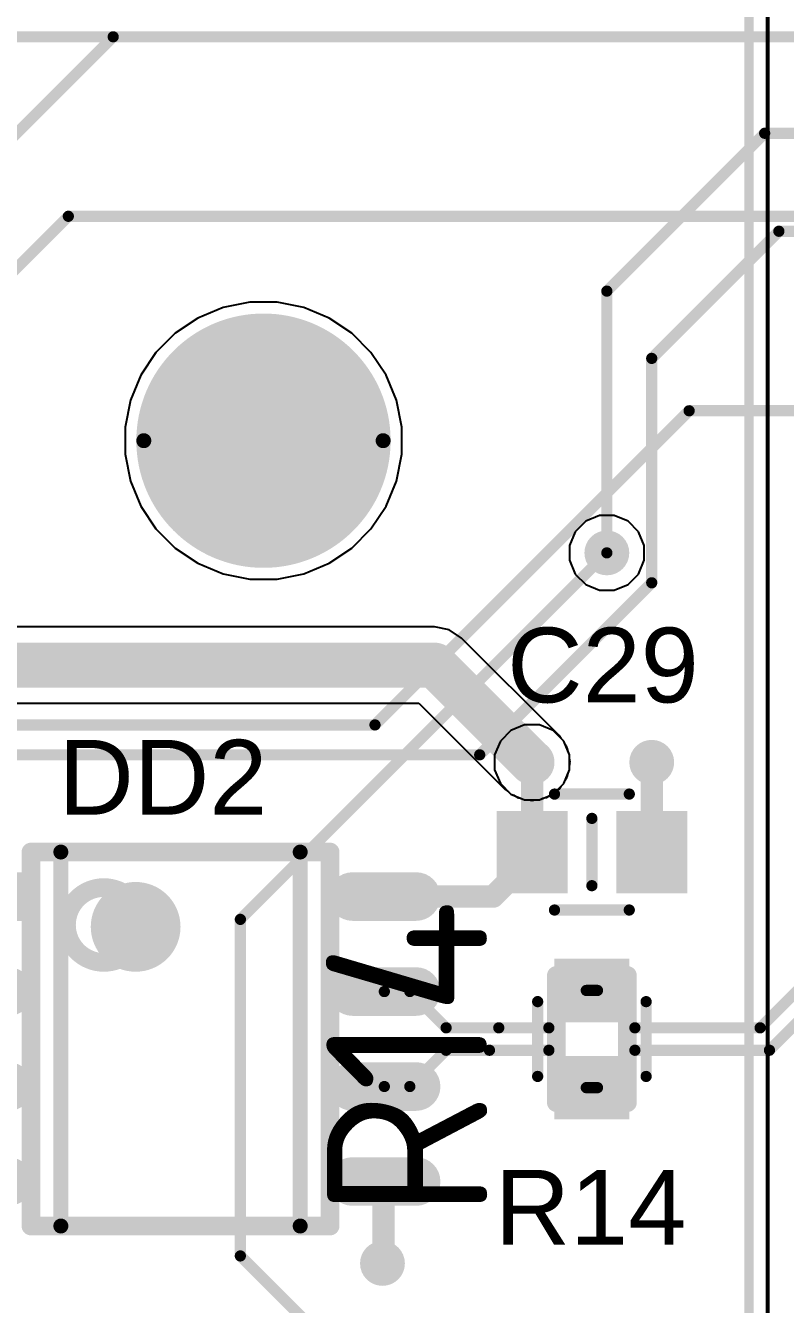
# Model space of a CAD drawing. Header units: inches. Extents: x 0 to 110, y 0 to 95.
# Drawn here: x 77.73 to 87.89, y 22.95 to 40.05 of the extents above; entities that cross this region are included whole.
import ezdxf

# ---------------------------------------------------------------- set-up
doc = ezdxf.new("R2010")
doc.units = ezdxf.units.IN
for name, color, linetype in [('Bottom Layer', 5, 'Continuous'), ('Bottom Solder', 6, 'Continuous'), ('Int1', 16, 'Continuous'), ('Int2', 76, 'Continuous'), ('Mechanical 13', 56, 'Continuous'), ('Mechanical1', 6, 'Continuous'), ('Pad Holes', 156, 'Continuous'), ('Panelize Outline', 56, 'Continuous'), ('Top Courtyard', 56, 'Continuous'), ('Top Layer', 1, 'Continuous'), ('Top Overlay', 2, 'Continuous'), ('Top Paste', 8, 'Continuous'), ('Top Solder', 216, 'Continuous'), ('Via Holes', 16, 'Continuous')]:
    doc.layers.add(name, color=color, linetype=linetype)
doc.styles.add('Arial', font='', dxfattribs={"height": 0.2})
doc.styles.add('GOST type B', font='', dxfattribs={"height": 0.2})
doc.styles.get('Arial').set_extended_font_data('Arial')
doc.styles.get('GOST type B').set_extended_font_data('GOST type B')

# ---------------------------------------------------------------- blocks, each defined once
blk = doc.blocks.new('0603C_1030')
at = {"layer": 'Top Layer'}
for points in [[(-1.25000131, -0.52500022), (-1.25000131, 0.52500022), (-0.35000057, 0.52500022), (-0.35000057, -0.52500022)], [(0.34999803, -0.52500022), (0.34999803, 0.52500022), (1.24999877, 0.52500022), (1.24999877, -0.52500022)]]:
    blk.add_hatch(color=1, dxfattribs=at).paths.add_polyline_path(points)
at = {"layer": 'Top Paste'}
for points in [[(-1.25000131, -0.52500022), (-1.25000131, 0.52500022), (-0.35000057, 0.52500022), (-0.35000057, -0.52500022)], [(0.34999803, -0.52500022), (0.34999803, 0.52500022), (1.24999877, 0.52500022), (1.24999877, -0.52500022)]]:
    blk.add_hatch(color=8, dxfattribs=at).paths.add_polyline_path(points)
at = {"layer": 'Top Solder'}
for points in [[(-1.27500253, -0.55000144), (-1.27500253, 0.55000144), (-0.32499935, 0.55000144), (-0.32499935, -0.55000144)], [(0.32499681, -0.55000144), (0.32499681, 0.55000144), (1.27499999, 0.55000144), (1.27499999, -0.55000144)]]:
    blk.add_hatch(color=216, dxfattribs=at).paths.add_polyline_path(points)
at = {"layer": 'Top Overlay'}
for points in [[(-0.499999, 0.77499972, 0.1499997, 0.1499997, 0), (0.499999, 0.77499972, 0.1499997, 0.1499997, 0)], [(0, -0.4499991, 0.1499997, 0.1499997, 0), (0, 0.4499991, 0.1499997, 0.1499997, 0)], [(-0.499999, -0.77499972, 0.1499997, 0.1499997, 0), (0.499999, -0.77499972, 0.1499997, 0.1499997, 0)]]:
    blk.add_lwpolyline(points, format="xyseb", dxfattribs=at)
for points in [[(-0.53749956, 0.77499972, 0.07499858, 0.07499858, 1), (-0.46249844, 0.77499972, 0.07499858, 0.07499858, 1)], [(0.46249844, 0.77499972, 0.07499858, 0.07499858, 1), (0.53749956, 0.77499972, 0.07499858, 0.07499858, 1)], [(-0.03750056, 0.4499991, 0.07499858, 0.07499858, 1), (0.03750056, 0.4499991, 0.07499858, 0.07499858, 1)], [(-0.03750056, -0.4499991, 0.07499858, 0.07499858, 1), (0.03750056, -0.4499991, 0.07499858, 0.07499858, 1)], [(-0.53749956, -0.77499972, 0.07499858, 0.07499858, 1), (-0.46249844, -0.77499972, 0.07499858, 0.07499858, 1)], [(0.46249844, -0.77499972, 0.07499858, 0.07499858, 1), (0.53749956, -0.77499972, 0.07499858, 0.07499858, 1)]]:
    blk.add_lwpolyline(points, format="xyseb", close=True, dxfattribs=at)
blk = doc.blocks.new('RPI_1037')
at = {"layer": 'Mechanical 13'}
blk.add_lwpolyline([(-42.49999881999999, 25.0000008, 0.127, 0.127, 0), (-42.49999881999999, -25.0000008, 0.127, 0.127, 0)], format="xyseb", dxfattribs=at)
at = {"layer": 'Top Courtyard'}
blk.add_lwpolyline([(-42.75000085999999, 28.24999938, 0.0499999, 0.0499999, 0), (-42.75000085999999, -30.25499918, 0.0499999, 0.0499999, 0)], format="xyseb", dxfattribs=at)
at = {"layer": 'Top Overlay'}
blk.add_lwpolyline([(-42.49999881999999, 25.0000008, 0.127, 0.127, 0), (-42.49999881999999, -25.0000008, 0.127, 0.127, 0)], format="xyseb", dxfattribs=at)
blk = doc.blocks.new('0603R_1129')
at = {"layer": 'Top Layer'}
for points in [[(-1.05000171, -0.47500032), (-1.05000171, 0.47500032), (-0.25000077, 0.47500032), (-0.25000077, -0.47500032)], [(0.24999823, -0.47500032), (0.24999823, 0.47500032), (1.04999917, 0.47500032), (1.04999917, -0.47500032)]]:
    blk.add_hatch(color=1, dxfattribs=at).paths.add_polyline_path(points)
at = {"layer": 'Top Paste'}
for points in [[(-1.05000171, -0.47500032), (-1.05000171, 0.47500032), (-0.25000077, 0.47500032), (-0.25000077, -0.47500032)], [(0.24999823, -0.47500032), (0.24999823, 0.47500032), (1.04999917, 0.47500032), (1.04999917, -0.47500032)]]:
    blk.add_hatch(color=8, dxfattribs=at).paths.add_polyline_path(points)
at = {"layer": 'Top Solder'}
for points in [[(-1.07500293, -0.50000154), (-1.07500293, 0.50000154), (-0.22499955, 0.50000154), (-0.22499955, -0.50000154)], [(0.22499701, -0.50000154), (0.22499701, 0.50000154), (1.07500039, 0.50000154), (1.07500039, -0.50000154)]]:
    blk.add_hatch(color=216, dxfattribs=at).paths.add_polyline_path(points)
at = {"layer": 'Panelize Outline'}
for points in [[(-0.8500008399999999, 0.47500032, 0.2499995, 0.2499995, 0), (-0.8500008399999999, -0.47500032, 0.2499995, 0.2499995, 0)], [(-0.8500008399999999, 0.47500032, 0.2499995, 0.2499995, 0), (0.8499983, 0.47500032, 0.2499995, 0.2499995, 0)], [(0.8499983, 0.47500032, 0.2499995, 0.2499995, 0), (0.8499983, -0.47500032, 0.2499995, 0.2499995, 0)], [(-0.8500008399999999, -0.47500032, 0.2499995, 0.2499995, 0), (0.8499983, -0.47500032, 0.2499995, 0.2499995, 0)]]:
    blk.add_lwpolyline(points, format="xyseb", dxfattribs=at)
for points in [[(-0.9125000799999999, 0.47500032, 0.12499848, 0.12499848, 1), (-0.7875015999999999, 0.47500032, 0.12499848, 0.12499848, 1)], [(-0.9125000799999999, 0.47500032, 0.12499848, 0.12499848, 1), (-0.7875015999999999, 0.47500032, 0.12499848, 0.12499848, 1)], [(0.78749906, 0.47500032, 0.12499848, 0.12499848, 1), (0.9124975399999999, 0.47500032, 0.12499848, 0.12499848, 1)], [(0.78749906, 0.47500032, 0.12499848, 0.12499848, 1), (0.9124975399999999, 0.47500032, 0.12499848, 0.12499848, 1)], [(-0.9125000799999999, -0.47500032, 0.12499848, 0.12499848, 1), (-0.7875015999999999, -0.47500032, 0.12499848, 0.12499848, 1)], [(-0.9125000799999999, -0.47500032, 0.12499848, 0.12499848, 1), (-0.7875015999999999, -0.47500032, 0.12499848, 0.12499848, 1)], [(0.78749906, -0.47500032, 0.12499848, 0.12499848, 1), (0.9124975399999999, -0.47500032, 0.12499848, 0.12499848, 1)], [(0.78749906, -0.47500032, 0.12499848, 0.12499848, 1), (0.9124975399999999, -0.47500032, 0.12499848, 0.12499848, 1)]]:
    blk.add_lwpolyline(points, format="xyseb", close=True, dxfattribs=at)
at = {"layer": 'Top Overlay'}
for points in [[(-0.499999, 0.72499982, 0.1499997, 0.1499997, 0), (0.499999, 0.72499982, 0.1499997, 0.1499997, 0)], [(-0.499999, -0.72499982, 0.1499997, 0.1499997, 0), (0.499999, -0.72499982, 0.1499997, 0.1499997, 0)]]:
    blk.add_lwpolyline(points, format="xyseb", dxfattribs=at)
for points in [[(-0.53749956, 0.72499982, 0.07499858, 0.07499858, 1), (-0.46249844, 0.72499982, 0.07499858, 0.07499858, 1)], [(0.46249844, 0.72499982, 0.07499858, 0.07499858, 1), (0.53749956, 0.72499982, 0.07499858, 0.07499858, 1)], [(-0.53749956, -0.72499982, 0.07499858, 0.07499858, 1), (-0.46249844, -0.72499982, 0.07499858, 0.07499858, 1)], [(0.46249844, -0.72499982, 0.07499858, 0.07499858, 1), (0.53749956, -0.72499982, 0.07499858, 0.07499858, 1)]]:
    blk.add_lwpolyline(points, format="xyseb", close=True, dxfattribs=at)
at = {"layer": 'Panelize Outline', "style": 'GOST type B'}
blk.add_text('R14', height=2.15000078, dxfattribs=at).set_placement((-2.40000028, 1.39999974))
blk = doc.blocks.new('SOIC_8_1130')
at = {"layer": 'Top Layer'}
blk.add_hatch(color=1, dxfattribs=at).paths.add_polyline_path([(-3.45000072, 1.6050006), (-3.45000072, 2.2049994), (-2.00000108, 2.2049994), (-2.00000108, 1.6050006)])
h = blk.add_hatch(color=1, dxfattribs=at)
edge = h.paths.add_edge_path()
edge.add_arc((3.14999878, 1.905), 0.2999994, 270, 450)
edge.add_line((3.14999878, 2.2049994), (2.29999794, 2.2049994))
edge.add_arc((2.29999794, 1.905), 0.2999994, 90, 270)
edge.add_line((2.29999794, 1.6050006), (3.14999878, 1.6050006))
h = blk.add_hatch(color=1, dxfattribs=at)
edge = h.paths.add_edge_path()
edge.add_arc((-2.30000048, 0.635), 0.2999994, 270, 450)
edge.add_line((-2.30000048, 0.9349993999999999), (-3.15000132, 0.9349993999999999))
edge.add_arc((-3.15000132, 0.635), 0.2999994, 90, 270)
edge.add_line((-3.15000132, 0.3350006), (-2.30000048, 0.3350006))
h = blk.add_hatch(color=1, dxfattribs=at)
edge = h.paths.add_edge_path()
edge.add_arc((3.14999878, 0.635), 0.2999994, 270, 450)
edge.add_line((3.14999878, 0.9349993999999999), (2.29999794, 0.9349993999999999))
edge.add_arc((2.29999794, 0.635), 0.2999994, 90, 270)
edge.add_line((2.29999794, 0.3350006), (3.14999878, 0.3350006))
h = blk.add_hatch(color=1, dxfattribs=at)
edge = h.paths.add_edge_path()
edge.add_arc((-2.30000048, -0.635), 0.2999994, 270, 450)
edge.add_line((-2.30000048, -0.3350006), (-3.15000132, -0.3350006))
edge.add_arc((-3.15000132, -0.635), 0.2999994, 90, 270)
edge.add_line((-3.15000132, -0.9349993999999999), (-2.30000048, -0.9349993999999999))
h = blk.add_hatch(color=1, dxfattribs=at)
edge = h.paths.add_edge_path()
edge.add_arc((3.14999878, -0.635), 0.2999994, 270, 450)
edge.add_line((3.14999878, -0.3350006), (2.29999794, -0.3350006))
edge.add_arc((2.29999794, -0.635), 0.2999994, 90, 270)
edge.add_line((2.29999794, -0.9349993999999999), (3.14999878, -0.9349993999999999))
h = blk.add_hatch(color=1, dxfattribs=at)
edge = h.paths.add_edge_path()
edge.add_arc((-2.30000048, -1.905), 0.2999994, 270, 450)
edge.add_line((-2.30000048, -1.6050006), (-3.15000132, -1.6050006))
edge.add_arc((-3.15000132, -1.905), 0.2999994, 90, 270)
edge.add_line((-3.15000132, -2.2049994), (-2.30000048, -2.2049994))
h = blk.add_hatch(color=1, dxfattribs=at)
edge = h.paths.add_edge_path()
edge.add_arc((3.14999878, -1.905), 0.2999994, 270, 450)
edge.add_line((3.14999878, -1.6050006), (2.29999794, -1.6050006))
edge.add_arc((2.29999794, -1.905), 0.2999994, 90, 270)
edge.add_line((2.29999794, -2.2049994), (3.14999878, -2.2049994))
at = {"layer": 'Top Paste'}
blk.add_hatch(color=8, dxfattribs=at).paths.add_polyline_path([(-3.45000072, 1.6050006), (-3.45000072, 2.2049994), (-2.00000108, 2.2049994), (-2.00000108, 1.6050006)])
h = blk.add_hatch(color=8, dxfattribs=at)
edge = h.paths.add_edge_path()
edge.add_arc((3.14999878, 1.905), 0.2999994, 270, 450)
edge.add_line((3.14999878, 2.2049994), (2.29999794, 2.2049994))
edge.add_arc((2.29999794, 1.905), 0.2999994, 90, 270)
edge.add_line((2.29999794, 1.6050006), (3.14999878, 1.6050006))
h = blk.add_hatch(color=8, dxfattribs=at)
edge = h.paths.add_edge_path()
edge.add_arc((-2.30000048, 0.635), 0.2999994, 270, 450)
edge.add_line((-2.30000048, 0.9349993999999999), (-3.15000132, 0.9349993999999999))
edge.add_arc((-3.15000132, 0.635), 0.2999994, 90, 270)
edge.add_line((-3.15000132, 0.3350006), (-2.30000048, 0.3350006))
h = blk.add_hatch(color=8, dxfattribs=at)
edge = h.paths.add_edge_path()
edge.add_arc((3.14999878, 0.635), 0.2999994, 270, 450)
edge.add_line((3.14999878, 0.9349993999999999), (2.29999794, 0.9349993999999999))
edge.add_arc((2.29999794, 0.635), 0.2999994, 90, 270)
edge.add_line((2.29999794, 0.3350006), (3.14999878, 0.3350006))
h = blk.add_hatch(color=8, dxfattribs=at)
edge = h.paths.add_edge_path()
edge.add_arc((-2.30000048, -0.635), 0.2999994, 270, 450)
edge.add_line((-2.30000048, -0.3350006), (-3.15000132, -0.3350006))
edge.add_arc((-3.15000132, -0.635), 0.2999994, 90, 270)
edge.add_line((-3.15000132, -0.9349993999999999), (-2.30000048, -0.9349993999999999))
h = blk.add_hatch(color=8, dxfattribs=at)
edge = h.paths.add_edge_path()
edge.add_arc((3.14999878, -0.635), 0.2999994, 270, 450)
edge.add_line((3.14999878, -0.3350006), (2.29999794, -0.3350006))
edge.add_arc((2.29999794, -0.635), 0.2999994, 90, 270)
edge.add_line((2.29999794, -0.9349993999999999), (3.14999878, -0.9349993999999999))
h = blk.add_hatch(color=8, dxfattribs=at)
edge = h.paths.add_edge_path()
edge.add_arc((-2.30000048, -1.905), 0.2999994, 270, 450)
edge.add_line((-2.30000048, -1.6050006), (-3.15000132, -1.6050006))
edge.add_arc((-3.15000132, -1.905), 0.2999994, 90, 270)
edge.add_line((-3.15000132, -2.2049994), (-2.30000048, -2.2049994))
h = blk.add_hatch(color=8, dxfattribs=at)
edge = h.paths.add_edge_path()
edge.add_arc((3.14999878, -1.905), 0.2999994, 270, 450)
edge.add_line((3.14999878, -1.6050006), (2.29999794, -1.6050006))
edge.add_arc((2.29999794, -1.905), 0.2999994, 90, 270)
edge.add_line((2.29999794, -2.2049994), (3.14999878, -2.2049994))
at = {"layer": 'Top Solder'}
blk.add_hatch(color=216, dxfattribs=at).paths.add_polyline_path([(-3.475001939999999, 1.57999938), (-3.475001939999999, 2.23000062), (-1.97499986, 2.23000062), (-1.97499986, 1.57999938)])
h = blk.add_hatch(color=216, dxfattribs=at)
edge = h.paths.add_edge_path()
edge.add_arc((3.14999878, 1.905), 0.32500062, 270, 450)
edge.add_line((3.14999878, 2.23000062), (2.29999794, 2.23000062))
edge.add_arc((2.29999794, 1.905), 0.32500062, 90, 270)
edge.add_line((2.29999794, 1.57999938), (3.14999878, 1.57999938))
h = blk.add_hatch(color=216, dxfattribs=at)
edge = h.paths.add_edge_path()
edge.add_arc((-2.30000048, 0.635), 0.32500062, 270, 450)
edge.add_line((-2.30000048, 0.96000062), (-3.15000132, 0.96000062))
edge.add_arc((-3.15000132, 0.635), 0.32500062, 90, 270)
edge.add_line((-3.15000132, 0.30999938), (-2.30000048, 0.30999938))
h = blk.add_hatch(color=216, dxfattribs=at)
edge = h.paths.add_edge_path()
edge.add_arc((3.14999878, 0.635), 0.32500062, 270, 450)
edge.add_line((3.14999878, 0.96000062), (2.29999794, 0.96000062))
edge.add_arc((2.29999794, 0.635), 0.32500062, 90, 270)
edge.add_line((2.29999794, 0.30999938), (3.14999878, 0.30999938))
h = blk.add_hatch(color=216, dxfattribs=at)
edge = h.paths.add_edge_path()
edge.add_arc((-2.30000048, -0.635), 0.32500062, 270, 450)
edge.add_line((-2.30000048, -0.30999938), (-3.15000132, -0.30999938))
edge.add_arc((-3.15000132, -0.635), 0.32500062, 90, 270)
edge.add_line((-3.15000132, -0.96000062), (-2.30000048, -0.96000062))
h = blk.add_hatch(color=216, dxfattribs=at)
edge = h.paths.add_edge_path()
edge.add_arc((3.14999878, -0.635), 0.32500062, 270, 450)
edge.add_line((3.14999878, -0.30999938), (2.29999794, -0.30999938))
edge.add_arc((2.29999794, -0.635), 0.32500062, 90, 270)
edge.add_line((2.29999794, -0.96000062), (3.14999878, -0.96000062))
h = blk.add_hatch(color=216, dxfattribs=at)
edge = h.paths.add_edge_path()
edge.add_arc((-2.30000048, -1.905), 0.32500062, 270, 450)
edge.add_line((-2.30000048, -1.57999938), (-3.15000132, -1.57999938))
edge.add_arc((-3.15000132, -1.905), 0.32500062, 90, 270)
edge.add_line((-3.15000132, -2.23000062), (-2.30000048, -2.23000062))
h = blk.add_hatch(color=216, dxfattribs=at)
edge = h.paths.add_edge_path()
edge.add_arc((3.14999878, -1.905), 0.32500062, 270, 450)
edge.add_line((3.14999878, -1.57999938), (2.29999794, -1.57999938))
edge.add_arc((2.29999794, -1.905), 0.32500062, 90, 270)
edge.add_line((2.29999794, -2.23000062), (3.14999878, -2.23000062))
at = {"layer": 'Mechanical 13'}
for points in [[(-2.00000108, -2.50000008, 0.2499995, 0.2499995, 0), (-2.00000108, 2.50000008, 0.2499995, 0.2499995, 0)], [(-2.00000108, 2.50000008, 0.2499995, 0.2499995, 0), (1.99999854, 2.50000008, 0.2499995, 0.2499995, 0)], [(1.99999854, -2.50000008, 0.2499995, 0.2499995, 0), (1.99999854, 2.50000008, 0.2499995, 0.2499995, 0)], [(-2.00000108, -2.50000008, 0.2499995, 0.2499995, 0), (1.99999854, -2.50000008, 0.2499995, 0.2499995, 0)]]:
    blk.add_lwpolyline(points, format="xyseb", dxfattribs=at)
for points in [[(-2.06250032, 2.50000008, 0.12499848, 0.12499848, 1), (-1.93750184, 2.50000008, 0.12499848, 0.12499848, 1)], [(-2.06250032, 2.50000008, 0.12499848, 0.12499848, 1), (-1.93750184, 2.50000008, 0.12499848, 0.12499848, 1)], [(1.9374993, 2.50000008, 0.12499848, 0.12499848, 1), (2.06249778, 2.50000008, 0.12499848, 0.12499848, 1)], [(1.9374993, 2.50000008, 0.12499848, 0.12499848, 1), (2.06249778, 2.50000008, 0.12499848, 0.12499848, 1)], [(-0.52500276, 1.52500076, 0.2499995, 0.2499995, 1), (-1.52500076, 1.52500076, 0.2499995, 0.2499995, 1)], [(-1.5875, 1.52500076, 0.12499848, 0.12499848, 1), (-1.46250152, 1.52500076, 0.12499848, 0.12499848, 1)], [(-0.587502, 1.52500076, 0.12499848, 0.12499848, 1), (-0.46250352, 1.52500076, 0.12499848, 0.12499848, 1)], [(-2.06250032, -2.50000008, 0.12499848, 0.12499848, 1), (-1.93750184, -2.50000008, 0.12499848, 0.12499848, 1)], [(-2.06250032, -2.50000008, 0.12499848, 0.12499848, 1), (-1.93750184, -2.50000008, 0.12499848, 0.12499848, 1)], [(1.9374993, -2.50000008, 0.12499848, 0.12499848, 1), (2.06249778, -2.50000008, 0.12499848, 0.12499848, 1)], [(1.9374993, -2.50000008, 0.12499848, 0.12499848, 1), (2.06249778, -2.50000008, 0.12499848, 0.12499848, 1)]]:
    blk.add_lwpolyline(points, format="xyseb", close=True, dxfattribs=at)
at = {"layer": 'Top Overlay'}
for points in [[(-2.59999988, 2.75500084, 0.2499995, 0.2499995, 1), (-2.85000192, 2.75500084, 0.2499995, 0.2499995, 1)], [(-2.91250116, 2.75500084, 0.12499848, 0.12499848, 1), (-2.78750268, 2.75500084, 0.12499848, 0.12499848, 1)], [(-2.66249912, 2.75500084, 0.12499848, 0.12499848, 1), (-2.53750064, 2.75500084, 0.12499848, 0.12499848, 1)], [(-1.65000178, 2.50000008, 0.0999998, 0.0999998, 1), (-1.55000198, 2.50000008, 0.0999998, 0.0999998, 1)], [(-1.65000178, 2.50000008, 0.0999998, 0.0999998, 1), (-1.55000198, 2.50000008, 0.0999998, 0.0999998, 1)], [(1.54999944, 2.50000008, 0.0999998, 0.0999998, 1), (1.64999924, 2.50000008, 0.0999998, 0.0999998, 1)], [(1.54999944, 2.50000008, 0.0999998, 0.0999998, 1), (1.64999924, 2.50000008, 0.0999998, 0.0999998, 1)], [(-0.30000194, 1.49999954, 0.5999987999999999, 0.5999987999999999, 1), (-0.90000074, 1.49999954, 0.5999987999999999, 0.5999987999999999, 1)], [(-1.05000044, 1.49999954, 0.2999994, 0.2999994, 1), (-0.75000104, 1.49999954, 0.2999994, 0.2999994, 1)], [(-0.4500016399999999, 1.49999954, 0.2999994, 0.2999994, 1), (-0.15000224, 1.49999954, 0.2999994, 0.2999994, 1)], [(-1.65000178, -2.50000008, 0.0999998, 0.0999998, 1), (-1.55000198, -2.50000008, 0.0999998, 0.0999998, 1)], [(-1.65000178, -2.50000008, 0.0999998, 0.0999998, 1), (-1.55000198, -2.50000008, 0.0999998, 0.0999998, 1)], [(1.54999944, -2.50000008, 0.0999998, 0.0999998, 1), (1.64999924, -2.50000008, 0.0999998, 0.0999998, 1)], [(1.54999944, -2.50000008, 0.0999998, 0.0999998, 1), (1.64999924, -2.50000008, 0.0999998, 0.0999998, 1)]]:
    blk.add_lwpolyline(points, format="xyseb", close=True, dxfattribs=at)
for points in [[(-1.60000188, 2.50000008, 0.1999996, 0.1999996, 0), (1.59999934, 2.50000008, 0.1999996, 0.1999996, 0)], [(-1.60000188, -2.50000008, 0.1999996, 0.1999996, 0), (-1.60000188, 2.50000008, 0.1999996, 0.1999996, 0)], [(1.59999934, -2.50000008, 0.1999996, 0.1999996, 0), (1.59999934, 2.50000008, 0.1999996, 0.1999996, 0)], [(-1.60000188, -2.50000008, 0.1999996, 0.1999996, 0), (1.59999934, -2.50000008, 0.1999996, 0.1999996, 0)]]:
    blk.add_lwpolyline(points, format="xyseb", dxfattribs=at)

msp = doc.modelspace()

# ---------------------------------------------------------------- hatches: boundary and pattern name
at = {"layer": 'Bottom Layer'}
h = msp.add_hatch(color=5, dxfattribs=at)
edge = h.paths.add_edge_path()
edge.add_arc((85.49999917999999, 33.00000004), 0.2999994, 0, 360)
h = msp.add_hatch(color=5, dxfattribs=at)
edge = h.paths.add_edge_path()
edge.add_arc((84.49999863999999, 30.20000056), 0.2999994, 0, 360)
h = msp.add_hatch(color=5, dxfattribs=at)
edge = h.paths.add_edge_path()
edge.add_arc((86.09999798, 30.20000056), 0.2999994, 0, 360)
h = msp.add_hatch(color=5, dxfattribs=at)
edge = h.paths.add_edge_path()
edge.add_arc((82.5000001, 23.50000126), 0.2999994, 0, 360)
at = {"layer": 'Bottom Solder'}
h = msp.add_hatch(color=6, dxfattribs=at)
edge = h.paths.add_edge_path()
edge.add_arc((80.90909395999999, 34.50000465999999), 1.69999914, 0, 360)
at = {"layer": 'Int1'}
h = msp.add_hatch(color=16, dxfattribs=at)
edge = h.paths.add_edge_path()
edge.add_arc((85.49999917999999, 33.00000004), 0.2999994, 0, 360)
h = msp.add_hatch(color=16, dxfattribs=at)
edge = h.paths.add_edge_path()
edge.add_arc((84.49999863999999, 30.20000056), 0.2999994, 0, 360)
h = msp.add_hatch(color=16, dxfattribs=at)
edge = h.paths.add_edge_path()
edge.add_arc((86.09999798, 30.20000056), 0.2999994, 0, 360)
h = msp.add_hatch(color=16, dxfattribs=at)
edge = h.paths.add_edge_path()
edge.add_arc((82.5000001, 23.50000126), 0.2999994, 0, 360)
at = {"layer": 'Int2'}
h = msp.add_hatch(color=76, dxfattribs=at)
edge = h.paths.add_edge_path()
edge.add_arc((85.49999917999999, 33.00000004), 0.2999994, 0, 360)
h = msp.add_hatch(color=76, dxfattribs=at)
edge = h.paths.add_edge_path()
edge.add_arc((84.49999863999999, 30.20000056), 0.2999994, 0, 360)
h = msp.add_hatch(color=76, dxfattribs=at)
edge = h.paths.add_edge_path()
edge.add_arc((86.09999798, 30.20000056), 0.2999994, 0, 360)
h = msp.add_hatch(color=76, dxfattribs=at)
edge = h.paths.add_edge_path()
edge.add_arc((82.5000001, 23.50000126), 0.2999994, 0, 360)
at = {"layer": 'Pad Holes'}
h = msp.add_hatch(color=7, dxfattribs=at)
edge = h.paths.add_edge_path()
edge.add_arc((80.90909395999999, 34.50000465999999), 1.59999934, 0, 360)
at = {"layer": 'Top Layer'}
h = msp.add_hatch(color=1, dxfattribs=at)
edge = h.paths.add_edge_path()
edge.add_arc((85.49999917999999, 33.00000004), 0.2999994, 0, 360)
h = msp.add_hatch(color=1, dxfattribs=at)
edge = h.paths.add_edge_path()
edge.add_arc((84.49999863999999, 30.20000056), 0.2999994, 0, 360)
h = msp.add_hatch(color=1, dxfattribs=at)
edge = h.paths.add_edge_path()
edge.add_arc((86.09999798, 30.20000056), 0.2999994, 0, 360)
h = msp.add_hatch(color=1, dxfattribs=at)
edge = h.paths.add_edge_path()
edge.add_arc((82.5000001, 23.50000126), 0.2999994, 0, 360)
at = {"layer": 'Top Solder'}
h = msp.add_hatch(color=216, dxfattribs=at)
edge = h.paths.add_edge_path()
edge.add_arc((80.90909395999999, 34.50000465999999), 1.69999914, 0, 360)
at = {"layer": 'Via Holes'}
h = msp.add_hatch(color=7, dxfattribs=at)
edge = h.paths.add_edge_path()
edge.add_arc((85.49999917999999, 33.00000004), 0.1499997, 0, 360)
h = msp.add_hatch(color=7, dxfattribs=at)
edge = h.paths.add_edge_path()
edge.add_arc((84.49999863999999, 30.20000056), 0.1499997, 0, 360)
h = msp.add_hatch(color=7, dxfattribs=at)
edge = h.paths.add_edge_path()
edge.add_arc((86.09999798, 30.20000056), 0.1499997, 0, 360)
h = msp.add_hatch(color=7, dxfattribs=at)
edge = h.paths.add_edge_path()
edge.add_arc((82.5000001, 23.50000126), 0.1499997, 0, 360)

# ---------------------------------------------------------------- linework, layer by layer
at = {"layer": 'Bottom Layer'}
for points in [[(63.000001, 39.89999894, 0.1499997, 0.1499997, 0), (96.70000218, 39.89999894, 0.1499997, 0.1499997, 0)], [(85.49999917999999, 36.49999811999999, 0.1499997, 0.1499997, 0), (87.60999242, 38.60999136, 0.1499997, 0.1499997, 0)], [(87.60999242, 38.60999136, 0.1499997, 0.1499997, 0), (90.96000095999999, 38.60999136, 0.1499997, 0.1499997, 0)], [(86.10000052, 35.59999991999999, 0.1499997, 0.1499997, 0), (87.79999966, 37.29999906, 0.1499997, 0.1499997, 0)], [(87.79999966, 37.29999906, 0.1499997, 0.1499997, 0), (92.26999325999999, 37.29999906, 0.1499997, 0.1499997, 0)], [(85.49999917999999, 33.00000004, 0.1499997, 0.1499997, 0), (85.49999917999999, 36.49999811999999, 0.1499997, 0.1499997, 0)], [(86.10000052, 32.5999983, 0.1499997, 0.1499997, 0), (86.10000052, 35.59999991999999, 0.1499997, 0.1499997, 0)], [(83.80000258, 30.30000035999999, 0.1499997, 0.1499997, 0), (86.10000052, 32.5999983, 0.1499997, 0.1499997, 0)], [(62.80000139999999, 30.30000035999999, 0.1499997, 0.1499997, 0), (83.80000258, 30.30000035999999, 0.1499997, 0.1499997, 0)]]:
    msp.add_lwpolyline(points, format="xyseb", dxfattribs=at)
for points in [[(87.57249186, 38.60999136, 0.07499858, 0.07499858, 1), (87.64749298, 38.60999136, 0.07499858, 0.07499858, 1)], [(87.57249186, 38.60999136, 0.07499858, 0.07499858, 1), (87.64749298, 38.60999136, 0.07499858, 0.07499858, 1)], [(87.7624991, 37.29999906, 0.07499858, 0.07499858, 1), (87.83750022, 37.29999906, 0.07499858, 0.07499858, 1)], [(87.7624991, 37.29999906, 0.07499858, 0.07499858, 1), (87.83750022, 37.29999906, 0.07499858, 0.07499858, 1)], [(85.46249861999999, 36.49999811999999, 0.07499858, 0.07499858, 1), (85.53749974, 36.49999811999999, 0.07499858, 0.07499858, 1)], [(85.46249861999999, 36.49999811999999, 0.07499858, 0.07499858, 1), (85.53749974, 36.49999811999999, 0.07499858, 0.07499858, 1)], [(86.06249996, 35.59999991999999, 0.07499858, 0.07499858, 1), (86.13750107999999, 35.59999991999999, 0.07499858, 0.07499858, 1)], [(86.06249996, 35.59999991999999, 0.07499858, 0.07499858, 1), (86.13750107999999, 35.59999991999999, 0.07499858, 0.07499858, 1)], [(85.46249861999999, 33.00000004, 0.07499858, 0.07499858, 1), (85.53749974, 33.00000004, 0.07499858, 0.07499858, 1)], [(86.06249996, 32.5999983, 0.07499858, 0.07499858, 1), (86.13750107999999, 32.5999983, 0.07499858, 0.07499858, 1)], [(86.06249996, 32.5999983, 0.07499858, 0.07499858, 1), (86.13750107999999, 32.5999983, 0.07499858, 0.07499858, 1)], [(83.76250202, 30.30000035999999, 0.07499858, 0.07499858, 1), (83.83750314, 30.30000035999999, 0.07499858, 0.07499858, 1)], [(83.76250202, 30.30000035999999, 0.07499858, 0.07499858, 1), (83.83750314, 30.30000035999999, 0.07499858, 0.07499858, 1)]]:
    msp.add_lwpolyline(points, format="xyseb", close=True, dxfattribs=at)
at = {"layer": 'Int1'}
for p, q in [((80.36946841999999, 36.2789089), (80.03279142, 36.13945274)), ((80.72688452, 36.3500035), (80.36946841999999, 36.2789089)), ((81.0913034, 36.3500035), (80.72688452, 36.3500035)), ((81.4487195, 36.2789089), (81.0913034, 36.3500035)), ((81.7853965, 36.13945274), (81.4487195, 36.2789089)), ((80.03279142, 36.13945274), (79.72978974, 35.93699188)), ((82.08839818, 35.93699188), (81.7853965, 36.13945274)), ((79.72978974, 35.93699188), (79.47210674, 35.67930888)), ((82.34608118, 35.67930888), (82.08839818, 35.93699188)), ((79.47210674, 35.67930888), (79.26964588, 35.3763072)), ((82.54854203999999, 35.3763072), (82.34608118, 35.67930888)), ((79.26964588, 35.3763072), (79.13018972, 35.0396302)), ((82.6879982, 35.0396302), (82.54854203999999, 35.3763072)), ((79.13018972, 35.0396302), (79.05909512, 34.6822141)), ((82.75909279999999, 34.6822141), (82.6879982, 35.0396302)), ((79.05909512, 34.6822141), (79.05909512, 34.31779522)), ((82.75909279999999, 34.31779522), (82.75909279999999, 34.6822141)), ((79.05909512, 34.31779522), (79.13018972, 33.96037912)), ((82.6879982, 33.96037912), (82.75909279999999, 34.31779522)), ((79.13018972, 33.96037912), (79.26964588, 33.62370212)), ((82.54854203999999, 33.62370212), (82.6879982, 33.96037912)), ((79.26964588, 33.62370212), (79.47210674, 33.32070044)), ((82.34608118, 33.32070044), (82.54854203999999, 33.62370212)), ((85.2167714, 33.42388032), (85.0761189, 33.28322781999999)), ((85.40054294, 33.49999904), (85.2167714, 33.42388032)), ((85.59945542, 33.49999904), (85.40054294, 33.49999904)), ((85.78322696, 33.42388032), (85.59945542, 33.49999904)), ((85.92387946, 33.28322781999999), (85.78322696, 33.42388032)), ((79.47210674, 33.32070044), (79.72978974, 33.06301744)), ((82.08839818, 33.06301744), (82.34608118, 33.32070044)), ((85.0761189, 33.28322781999999), (85.00000018, 33.09945628)), ((85.99999817999999, 33.09945628), (85.92387946, 33.28322781999999)), ((79.72978974, 33.06301744), (80.03279142, 32.86055658)), ((81.7853965, 32.86055658), (82.08839818, 33.06301744)), ((85.00000018, 33.09945628), (85.00000018, 32.90054379999999)), ((85.99999817999999, 32.90054379999999), (85.99999817999999, 33.09945628)), ((80.03279142, 32.86055658), (80.36946841999999, 32.72110042)), ((81.4487195, 32.72110042), (81.7853965, 32.86055658)), ((85.00000018, 32.90054379999999), (85.0761189, 32.71677226)), ((85.92387946, 32.71677226), (85.99999817999999, 32.90054379999999)), ((80.36946841999999, 32.72110042), (80.72688452, 32.65000582)), ((81.0913034, 32.65000582), (81.4487195, 32.72110042)), ((85.0761189, 32.71677226), (85.2167714, 32.57611976)), ((85.78322696, 32.57611976), (85.92387946, 32.71677226)), ((80.72688452, 32.65000582), (81.0913034, 32.65000582)), ((85.2167714, 32.57611976), (85.40054294, 32.50000104)), ((85.40054294, 32.50000104), (85.59945542, 32.50000104)), ((85.59945542, 32.50000104), (85.78322696, 32.57611976)), ((84.21677086, 30.62388084), (84.07611836, 30.48322834)), ((84.40054239999999, 30.69999956), (84.21677086, 30.62388084)), ((84.59945488, 30.69999956), (84.40054239999999, 30.69999956)), ((84.78322641999999, 30.62388084), (84.59945488, 30.69999956)), ((84.92387892, 30.48322834), (84.78322641999999, 30.62388084)), ((84.07611836, 30.48322834), (83.99999964, 30.2994568)), ((84.99999763999999, 30.2994568), (84.92387892, 30.48322834)), ((83.99999964, 30.2994568), (83.99999964, 30.10054432)), ((84.99999763999999, 30.10054432), (84.99999763999999, 30.2994568)), ((83.99999964, 30.10054432), (84.07611836, 29.91677278)), ((84.92387892, 29.91677278), (84.99999763999999, 30.10054432)), ((84.07611836, 29.91677278), (84.21677086, 29.77612028)), ((84.21677086, 29.77612028), (84.40054239999999, 29.70000156)), ((84.59945488, 29.70000156), (84.78322641999999, 29.77612028)), ((84.78322641999999, 29.77612028), (84.92387892, 29.91677278)), ((84.40054239999999, 29.70000156), (84.59945488, 29.70000156))]:
    msp.add_line(p, q, dxfattribs=at)
at = {"layer": 'Int2'}
for p, q in [((80.36946841999999, 36.2789089), (80.03279142, 36.13945274)), ((80.72688452, 36.3500035), (80.36946841999999, 36.2789089)), ((81.0913034, 36.3500035), (80.72688452, 36.3500035)), ((81.4487195, 36.2789089), (81.0913034, 36.3500035)), ((81.7853965, 36.13945274), (81.4487195, 36.2789089)), ((80.03279142, 36.13945274), (79.72978974, 35.93699188)), ((82.08839818, 35.93699188), (81.7853965, 36.13945274)), ((79.72978974, 35.93699188), (79.47210674, 35.67930888)), ((82.34608118, 35.67930888), (82.08839818, 35.93699188)), ((79.47210674, 35.67930888), (79.26964588, 35.3763072)), ((82.54854203999999, 35.3763072), (82.34608118, 35.67930888)), ((79.26964588, 35.3763072), (79.13018972, 35.0396302)), ((82.6879982, 35.0396302), (82.54854203999999, 35.3763072)), ((79.13018972, 35.0396302), (79.05909512, 34.6822141)), ((82.75909279999999, 34.6822141), (82.6879982, 35.0396302)), ((79.05909512, 34.6822141), (79.05909512, 34.31779522)), ((82.75909279999999, 34.31779522), (82.75909279999999, 34.6822141)), ((79.05909512, 34.31779522), (79.13018972, 33.96037912)), ((82.6879982, 33.96037912), (82.75909279999999, 34.31779522)), ((79.13018972, 33.96037912), (79.26964588, 33.62370212)), ((82.54854203999999, 33.62370212), (82.6879982, 33.96037912)), ((79.26964588, 33.62370212), (79.47210674, 33.32070044)), ((82.34608118, 33.32070044), (82.54854203999999, 33.62370212)), ((85.2167714, 33.42388032), (85.0761189, 33.28322781999999)), ((85.40054294, 33.49999904), (85.2167714, 33.42388032)), ((85.59945542, 33.49999904), (85.40054294, 33.49999904)), ((85.78322696, 33.42388032), (85.59945542, 33.49999904)), ((85.92387946, 33.28322781999999), (85.78322696, 33.42388032)), ((79.47210674, 33.32070044), (79.72978974, 33.06301744)), ((82.08839818, 33.06301744), (82.34608118, 33.32070044)), ((85.0761189, 33.28322781999999), (85.00000018, 33.09945628)), ((85.99999817999999, 33.09945628), (85.92387946, 33.28322781999999)), ((79.72978974, 33.06301744), (80.03279142, 32.86055658)), ((81.7853965, 32.86055658), (82.08839818, 33.06301744)), ((85.00000018, 33.09945628), (85.00000018, 32.90054379999999)), ((85.99999817999999, 32.90054379999999), (85.99999817999999, 33.09945628)), ((80.03279142, 32.86055658), (80.36946841999999, 32.72110042)), ((81.4487195, 32.72110042), (81.7853965, 32.86055658)), ((85.00000018, 32.90054379999999), (85.0761189, 32.71677226)), ((85.92387946, 32.71677226), (85.99999817999999, 32.90054379999999)), ((80.36946841999999, 32.72110042), (80.72688452, 32.65000582)), ((81.0913034, 32.65000582), (81.4487195, 32.72110042)), ((85.0761189, 32.71677226), (85.2167714, 32.57611976)), ((85.78322696, 32.57611976), (85.92387946, 32.71677226)), ((80.72688452, 32.65000582), (81.0913034, 32.65000582)), ((85.2167714, 32.57611976), (85.40054294, 32.50000104)), ((85.40054294, 32.50000104), (85.59945542, 32.50000104)), ((85.59945542, 32.50000104), (85.78322696, 32.57611976)), ((83.19705483999999, 32.00979628), (54.66109972, 32.00979628)), ((83.39214462, 31.97099016), (83.19705483999999, 32.00979628)), ((83.55753418, 31.86047984), (83.39214462, 31.97099016)), ((84.85160576, 30.56640826), (83.55753418, 31.86047984)), ((54.44993682, 30.99020472), (82.98589194, 30.99020472)), ((82.98589194, 30.99020472), (84.13657544, 29.83952122)), ((84.86047798, 30.5604799), (84.85160576, 30.56640826)), ((84.88836972, 30.51873754), (84.86047798, 30.5604799)), ((84.92387892, 30.48322834), (84.88836972, 30.51873754)), ((84.94309401999999, 30.43683524), (84.92387892, 30.48322834)), ((84.9709883, 30.39509034), (84.94309401999999, 30.43683524)), ((84.98078507999999, 30.34584228), (84.9709883, 30.39509034)), ((84.99999763999999, 30.2994568), (84.98078507999999, 30.34584228)), ((84.99999763999999, 30.24925116), (84.99999763999999, 30.2994568)), ((84.98078507999999, 30.05415884), (84.99999763999999, 30.10054432)), ((85.00979441999999, 30.20000056), (84.99999763999999, 30.24925116)), ((84.99999763999999, 30.15074996), (85.00979441999999, 30.20000056)), ((84.99999763999999, 30.10054432), (84.99999763999999, 30.15074996)), ((84.92387892, 29.91677278), (84.94309401999999, 29.96316588)), ((84.94309401999999, 29.96316588), (84.9709883, 30.00491078)), ((84.9709883, 30.00491078), (84.98078507999999, 30.05415884)), ((84.13657544, 29.83952122), (84.18719001999999, 29.80570112)), ((84.18719001999999, 29.80570112), (84.21677086, 29.77612028)), ((84.21677086, 29.77612028), (84.2554195, 29.7601132)), ((84.2554195, 29.7601132), (84.301965, 29.7290109)), ((84.69508842, 29.7290109), (84.73683331999999, 29.75690518)), ((84.73683331999999, 29.75690518), (84.78322641999999, 29.77612028)), ((84.78322641999999, 29.77612028), (84.81873561999998, 29.81162948)), ((84.81873561999998, 29.81162948), (84.86047798, 29.83952122)), ((84.86047798, 29.83952122), (84.88836972, 29.88126358)), ((84.88836972, 29.88126358), (84.92387892, 29.91677278)), ((84.301965, 29.7290109), (84.35687472, 29.7180889)), ((84.35687472, 29.7180889), (84.40054239999999, 29.70000156)), ((84.40054239999999, 29.70000156), (84.44780418, 29.70000156)), ((84.44780418, 29.70000156), (84.49705478, 29.69020478)), ((84.49705478, 29.69020478), (84.49999863999999, 29.69020478)), ((84.49999863999999, 29.69020478), (84.54924924, 29.70000156)), ((84.54924924, 29.70000156), (84.59945488, 29.70000156)), ((84.59945488, 29.70000156), (84.64584036, 29.71921412)), ((84.64584036, 29.71921412), (84.69508842, 29.7290109))]:
    msp.add_line(p, q, dxfattribs=at)
for points in [[(54.44993682, 31.5000005, 0.5999987999999999, 0.5999987999999999, 0), (83.19705483999999, 31.5000005, 0.5999987999999999, 0.5999987999999999, 0)], [(83.19705483999999, 31.5000005, 0.5999987999999999, 0.5999987999999999, 0), (84.49705478, 30.20000056, 0.5999987999999999, 0.5999987999999999, 0)], [(84.49705478, 30.20000056, 0.5999987999999999, 0.5999987999999999, 0), (84.49999863999999, 30.20000056, 0.5999987999999999, 0.5999987999999999, 0)]]:
    msp.add_lwpolyline(points, format="xyseb", dxfattribs=at)
for points in [[(83.04705514, 31.5000005, 0.2999994, 0.2999994, 1), (83.34705453999999, 31.5000005, 0.2999994, 0.2999994, 1)], [(83.04705514, 31.5000005, 0.2999994, 0.2999994, 1), (83.34705453999999, 31.5000005, 0.2999994, 0.2999994, 1)], [(84.34705507999999, 30.20000056, 0.2999994, 0.2999994, 1), (84.64705448, 30.20000056, 0.2999994, 0.2999994, 1)], [(84.34705507999999, 30.20000056, 0.2999994, 0.2999994, 1), (84.64705448, 30.20000056, 0.2999994, 0.2999994, 1)], [(84.34999893999999, 30.20000056, 0.2999994, 0.2999994, 1), (84.64999834, 30.20000056, 0.2999994, 0.2999994, 1)]]:
    msp.add_lwpolyline(points, format="xyseb", close=True, dxfattribs=at)
at = {"layer": 'Mechanical1'}
for points in [[(82.5090933, 34.50000465999999, 0.1999996, 0.1999996, 1), (79.30909462, 34.50000465999999, 0.1999996, 0.1999996, 1)], [(79.25909472, 34.50000465999999, 0.0999998, 0.0999998, 1), (79.35909452, 34.50000465999999, 0.0999998, 0.0999998, 1)], [(82.45909339999999, 34.50000465999999, 0.0999998, 0.0999998, 1), (82.55909319999999, 34.50000465999999, 0.0999998, 0.0999998, 1)]]:
    msp.add_lwpolyline(points, format="xyseb", close=True, dxfattribs=at)
at = {"layer": 'Top Layer'}
for points in [[(69.97500102, 30.97500028, 0.1499997, 0.1499997, 0), (78.89999968, 39.89999894, 0.1499997, 0.1499997, 0)], [(78.89999968, 39.89999894, 0.1499997, 0.1499997, 0), (92.25000854, 39.89999894, 0.1499997, 0.1499997, 0)], [(70.90000044, 30.09999822, 0.1499997, 0.1499997, 0), (78.30000342, 37.5000012, 0.1499997, 0.1499997, 0)], [(78.30000342, 37.5000012, 0.1499997, 0.1499997, 0), (92.39001079999998, 37.5000012, 0.1499997, 0.1499997, 0)], [(82.4000003, 30.69999956, 0.1499997, 0.1499997, 0), (86.59999952, 34.89999878, 0.1499997, 0.1499997, 0)], [(86.59999952, 34.89999878, 0.1499997, 0.1499997, 0), (92.12999354, 34.89999878, 0.1499997, 0.1499997, 0)], [(80.59999882, 28.09999968, 0.1499997, 0.1499997, 0), (85.49999917999999, 33.00000004, 0.1499997, 0.1499997, 0)], [(73.99999932, 30.69999956, 0.1499997, 0.1499997, 0), (82.4000003, 30.69999956, 0.1499997, 0.1499997, 0)], [(84.49999863999999, 29.00000042, 0.2999994, 0.2999994, 0), (84.49999863999999, 30.20000056, 0.2999994, 0.2999994, 0)], [(86.09999798, 29.00000042, 0.2999994, 0.2999994, 0), (86.09999798, 30.20000056, 0.2999994, 0.2999994, 0)], [(83.97999714, 28.40500034, 0.2999994, 0.2999994, 0), (84.49999863999999, 28.92500184, 0.2999994, 0.2999994, 0)], [(84.49999863999999, 28.92500184, 0.2999994, 0.2999994, 0), (84.49999863999999, 29.00000042, 0.2999994, 0.2999994, 0)], [(82.52499624, 28.40500034, 0.2999994, 0.2999994, 0), (83.97999714, 28.40500034, 0.2999994, 0.2999994, 0)], [(80.59999882, 23.6000036, 0.1499997, 0.1499997, 0), (80.59999882, 28.09999968, 0.1499997, 0.1499997, 0)], [(87.54999762, 26.6499975, 0.1499997, 0.1499997, 0), (88.400001, 27.50000088, 0.1499997, 0.1499997, 0)], [(87.67425949999999, 26.3499981, 0.1499997, 0.1499997, 0), (88.7000004, 27.375739, 0.1499997, 0.1499997, 0)], [(82.52499624, 27.13500034, 0.1499997, 0.1499997, 0), (82.86573469999999, 27.13500034, 0.1499997, 0.1499997, 0)], [(82.86573469999999, 27.13500034, 0.1499997, 0.1499997, 0), (83.35073499999999, 26.65000004, 0.1499997, 0.1499997, 0)], [(84.72499945999999, 26.6499975, 0.1499997, 0.1499997, 0), (85.22500099999999, 27.14999904, 0.1499997, 0.1499997, 0)], [(85.22500099999999, 27.14999904, 0.1499997, 0.1499997, 0), (85.29999957999999, 27.14999904, 0.1499997, 0.1499997, 0)], [(85.29999957999999, 27.14999904, 0.1499997, 0.1499997, 0), (85.37499816, 27.14999904, 0.1499997, 0.1499997, 0)], [(85.37499816, 27.14999904, 0.1499997, 0.1499997, 0), (85.87499969999999, 26.6499975, 0.1499997, 0.1499997, 0)], [(83.35073499999999, 26.65000004, 0.1499997, 0.1499997, 0), (84.05499572, 26.65000004, 0.1499997, 0.1499997, 0)], [(84.05499572, 26.65000004, 0.1499997, 0.1499997, 0), (84.05499825999999, 26.6499975, 0.1499997, 0.1499997, 0)], [(84.05499825999999, 26.6499975, 0.1499997, 0.1499997, 0), (84.72499945999999, 26.6499975, 0.1499997, 0.1499997, 0)], [(85.87499969999999, 26.6499975, 0.1499997, 0.1499997, 0), (87.54999762, 26.6499975, 0.1499997, 0.1499997, 0)], [(82.86573469999999, 25.86500033999999, 0.1499997, 0.1499997, 0), (83.35073499999999, 26.35000064, 0.1499997, 0.1499997, 0)], [(83.35073499999999, 26.35000064, 0.1499997, 0.1499997, 0), (83.93073384, 26.35000064, 0.1499997, 0.1499997, 0)], [(83.93073384, 26.35000064, 0.1499997, 0.1499997, 0), (83.93073638, 26.3499981, 0.1499997, 0.1499997, 0)], [(83.93073638, 26.3499981, 0.1499997, 0.1499997, 0), (84.725002, 26.3499981, 0.1499997, 0.1499997, 0)], [(84.725002, 26.3499981, 0.1499997, 0.1499997, 0), (85.22500099999999, 25.8499991, 0.1499997, 0.1499997, 0)], [(85.37499816, 25.8499991, 0.1499997, 0.1499997, 0), (85.87499715999999, 26.3499981, 0.1499997, 0.1499997, 0)], [(85.87499715999999, 26.3499981, 0.1499997, 0.1499997, 0), (87.67425949999999, 26.3499981, 0.1499997, 0.1499997, 0)], [(82.52499624, 25.86500033999999, 0.1499997, 0.1499997, 0), (82.86573469999999, 25.86500033999999, 0.1499997, 0.1499997, 0)], [(85.22500099999999, 25.8499991, 0.1499997, 0.1499997, 0), (85.29999957999999, 25.8499991, 0.1499997, 0.1499997, 0)], [(85.29999957999999, 25.8499991, 0.1499997, 0.1499997, 0), (85.37499816, 25.8499991, 0.1499997, 0.1499997, 0)], [(82.5124969, 24.582501, 0.2999994, 0.2999994, 0), (82.52499624, 24.59500034, 0.2999994, 0.2999994, 0)], [(82.5124969, 23.51249806, 0.2999994, 0.2999994, 0), (82.5124969, 24.582501, 0.2999994, 0.2999994, 0)], [(80.59999882, 23.6000036, 0.1499997, 0.1499997, 0), (81.7000017, 22.50000072, 0.1499997, 0.1499997, 0)], [(82.5000001, 23.50000126, 0.2999994, 0.2999994, 0), (82.5124969, 23.51249806, 0.2999994, 0.2999994, 0)]]:
    msp.add_lwpolyline(points, format="xyseb", dxfattribs=at)
for points in [[(78.86249912, 39.89999894, 0.07499858, 0.07499858, 1), (78.93750023999999, 39.89999894, 0.07499858, 0.07499858, 1)], [(78.86249912, 39.89999894, 0.07499858, 0.07499858, 1), (78.93750023999999, 39.89999894, 0.07499858, 0.07499858, 1)], [(78.26250285999998, 37.5000012, 0.07499858, 0.07499858, 1), (78.33750398, 37.5000012, 0.07499858, 0.07499858, 1)], [(78.26250285999998, 37.5000012, 0.07499858, 0.07499858, 1), (78.33750398, 37.5000012, 0.07499858, 0.07499858, 1)], [(86.56249895999999, 34.89999878, 0.07499858, 0.07499858, 1), (86.63750008, 34.89999878, 0.07499858, 0.07499858, 1)], [(86.56249895999999, 34.89999878, 0.07499858, 0.07499858, 1), (86.63750008, 34.89999878, 0.07499858, 0.07499858, 1)], [(85.46249861999999, 33.00000004, 0.07499858, 0.07499858, 1), (85.53749974, 33.00000004, 0.07499858, 0.07499858, 1)], [(82.36249973999999, 30.69999956, 0.07499858, 0.07499858, 1), (82.43750086, 30.69999956, 0.07499858, 0.07499858, 1)], [(82.36249973999999, 30.69999956, 0.07499858, 0.07499858, 1), (82.43750086, 30.69999956, 0.07499858, 0.07499858, 1)], [(84.42500006, 30.20000056, 0.1499997, 0.1499997, 1), (84.57499722, 30.20000056, 0.1499997, 0.1499997, 1)], [(86.02499939999998, 30.20000056, 0.1499997, 0.1499997, 1), (86.17499656, 30.20000056, 0.1499997, 0.1499997, 1)], [(84.42500006, 29.00000042, 0.1499997, 0.1499997, 1), (84.57499722, 29.00000042, 0.1499997, 0.1499997, 1)], [(84.42500006, 29.00000042, 0.1499997, 0.1499997, 1), (84.57499722, 29.00000042, 0.1499997, 0.1499997, 1)], [(84.42500006, 28.92500184, 0.1499997, 0.1499997, 1), (84.57499722, 28.92500184, 0.1499997, 0.1499997, 1)], [(84.42500006, 28.92500184, 0.1499997, 0.1499997, 1), (84.57499722, 28.92500184, 0.1499997, 0.1499997, 1)], [(86.02499939999998, 29.00000042, 0.1499997, 0.1499997, 1), (86.17499656, 29.00000042, 0.1499997, 0.1499997, 1)], [(82.44999766, 28.40500034, 0.1499997, 0.1499997, 1), (82.59999481999999, 28.40500034, 0.1499997, 0.1499997, 1)], [(83.90499856, 28.40500034, 0.1499997, 0.1499997, 1), (84.05499572, 28.40500034, 0.1499997, 0.1499997, 1)], [(83.90499856, 28.40500034, 0.1499997, 0.1499997, 1), (84.05499572, 28.40500034, 0.1499997, 0.1499997, 1)], [(80.56249826, 28.09999968, 0.07499858, 0.07499858, 1), (80.63749938, 28.09999968, 0.07499858, 0.07499858, 1)], [(80.56249826, 28.09999968, 0.07499858, 0.07499858, 1), (80.63749938, 28.09999968, 0.07499858, 0.07499858, 1)], [(82.48749568, 27.13500034, 0.07499858, 0.07499858, 1), (82.56249679999999, 27.13500034, 0.07499858, 0.07499858, 1)], [(82.82823414, 27.13500034, 0.07499858, 0.07499858, 1), (82.90323525999999, 27.13500034, 0.07499858, 0.07499858, 1)], [(82.82823414, 27.13500034, 0.07499858, 0.07499858, 1), (82.90323525999999, 27.13500034, 0.07499858, 0.07499858, 1)], [(85.18750044, 27.14999904, 0.07499858, 0.07499858, 1), (85.26250156, 27.14999904, 0.07499858, 0.07499858, 1)], [(85.18750044, 27.14999904, 0.07499858, 0.07499858, 1), (85.26250156, 27.14999904, 0.07499858, 0.07499858, 1)], [(85.26249901999999, 27.14999904, 0.07499858, 0.07499858, 1), (85.33750013999999, 27.14999904, 0.07499858, 0.07499858, 1)], [(85.26249901999999, 27.14999904, 0.07499858, 0.07499858, 1), (85.33750013999999, 27.14999904, 0.07499858, 0.07499858, 1)], [(85.33749759999999, 27.14999904, 0.07499858, 0.07499858, 1), (85.41249872, 27.14999904, 0.07499858, 0.07499858, 1)], [(85.33749759999999, 27.14999904, 0.07499858, 0.07499858, 1), (85.41249872, 27.14999904, 0.07499858, 0.07499858, 1)], [(83.31323444, 26.65000004, 0.07499858, 0.07499858, 1), (83.38823556, 26.65000004, 0.07499858, 0.07499858, 1)], [(83.31323444, 26.65000004, 0.07499858, 0.07499858, 1), (83.38823556, 26.65000004, 0.07499858, 0.07499858, 1)], [(84.01749516, 26.65000004, 0.07499858, 0.07499858, 1), (84.09249627999999, 26.65000004, 0.07499858, 0.07499858, 1)], [(84.01749516, 26.65000004, 0.07499858, 0.07499858, 1), (84.09249627999999, 26.65000004, 0.07499858, 0.07499858, 1)], [(84.01749769999999, 26.6499975, 0.07499858, 0.07499858, 1), (84.09249882, 26.6499975, 0.07499858, 0.07499858, 1)], [(84.01749769999999, 26.6499975, 0.07499858, 0.07499858, 1), (84.09249882, 26.6499975, 0.07499858, 0.07499858, 1)], [(84.6874989, 26.6499975, 0.07499858, 0.07499858, 1), (84.76250001999999, 26.6499975, 0.07499858, 0.07499858, 1)], [(84.6874989, 26.6499975, 0.07499858, 0.07499858, 1), (84.76250001999999, 26.6499975, 0.07499858, 0.07499858, 1)], [(85.83749913999999, 26.6499975, 0.07499858, 0.07499858, 1), (85.91250025999999, 26.6499975, 0.07499858, 0.07499858, 1)], [(85.83749913999999, 26.6499975, 0.07499858, 0.07499858, 1), (85.91250025999999, 26.6499975, 0.07499858, 0.07499858, 1)], [(87.51249705999999, 26.6499975, 0.07499858, 0.07499858, 1), (87.58749818, 26.6499975, 0.07499858, 0.07499858, 1)], [(87.51249705999999, 26.6499975, 0.07499858, 0.07499858, 1), (87.58749818, 26.6499975, 0.07499858, 0.07499858, 1)], [(83.31323444, 26.35000064, 0.07499858, 0.07499858, 1), (83.38823556, 26.35000064, 0.07499858, 0.07499858, 1)], [(83.31323444, 26.35000064, 0.07499858, 0.07499858, 1), (83.38823556, 26.35000064, 0.07499858, 0.07499858, 1)], [(83.89323328, 26.35000064, 0.07499858, 0.07499858, 1), (83.9682344, 26.35000064, 0.07499858, 0.07499858, 1)], [(83.89323328, 26.35000064, 0.07499858, 0.07499858, 1), (83.9682344, 26.35000064, 0.07499858, 0.07499858, 1)], [(83.89323582, 26.3499981, 0.07499858, 0.07499858, 1), (83.96823694, 26.3499981, 0.07499858, 0.07499858, 1)], [(83.89323582, 26.3499981, 0.07499858, 0.07499858, 1), (83.96823694, 26.3499981, 0.07499858, 0.07499858, 1)], [(84.68750143999999, 26.3499981, 0.07499858, 0.07499858, 1), (84.76250256, 26.3499981, 0.07499858, 0.07499858, 1)], [(84.68750143999999, 26.3499981, 0.07499858, 0.07499858, 1), (84.76250256, 26.3499981, 0.07499858, 0.07499858, 1)], [(85.8374966, 26.3499981, 0.07499858, 0.07499858, 1), (85.91249772, 26.3499981, 0.07499858, 0.07499858, 1)], [(85.8374966, 26.3499981, 0.07499858, 0.07499858, 1), (85.91249772, 26.3499981, 0.07499858, 0.07499858, 1)], [(87.63675893999999, 26.3499981, 0.07499858, 0.07499858, 1), (87.71176005999999, 26.3499981, 0.07499858, 0.07499858, 1)], [(87.63675893999999, 26.3499981, 0.07499858, 0.07499858, 1), (87.71176005999999, 26.3499981, 0.07499858, 0.07499858, 1)], [(82.48749568, 25.86500033999999, 0.07499858, 0.07499858, 1), (82.56249679999999, 25.86500033999999, 0.07499858, 0.07499858, 1)], [(82.82823414, 25.86500033999999, 0.07499858, 0.07499858, 1), (82.90323525999999, 25.86500033999999, 0.07499858, 0.07499858, 1)], [(82.82823414, 25.86500033999999, 0.07499858, 0.07499858, 1), (82.90323525999999, 25.86500033999999, 0.07499858, 0.07499858, 1)], [(85.18750044, 25.8499991, 0.07499858, 0.07499858, 1), (85.26250156, 25.8499991, 0.07499858, 0.07499858, 1)], [(85.18750044, 25.8499991, 0.07499858, 0.07499858, 1), (85.26250156, 25.8499991, 0.07499858, 0.07499858, 1)], [(85.26249901999999, 25.8499991, 0.07499858, 0.07499858, 1), (85.33750013999999, 25.8499991, 0.07499858, 0.07499858, 1)], [(85.26249901999999, 25.8499991, 0.07499858, 0.07499858, 1), (85.33750013999999, 25.8499991, 0.07499858, 0.07499858, 1)], [(85.33749759999999, 25.8499991, 0.07499858, 0.07499858, 1), (85.41249872, 25.8499991, 0.07499858, 0.07499858, 1)], [(85.33749759999999, 25.8499991, 0.07499858, 0.07499858, 1), (85.41249872, 25.8499991, 0.07499858, 0.07499858, 1)], [(82.43749831999999, 24.582501, 0.1499997, 0.1499997, 1), (82.58749547999999, 24.582501, 0.1499997, 0.1499997, 1)], [(82.43749831999999, 24.582501, 0.1499997, 0.1499997, 1), (82.58749547999999, 24.582501, 0.1499997, 0.1499997, 1)], [(82.44999766, 24.59500034, 0.1499997, 0.1499997, 1), (82.59999481999999, 24.59500034, 0.1499997, 0.1499997, 1)], [(80.56249826, 23.6000036, 0.07499858, 0.07499858, 1), (80.63749938, 23.6000036, 0.07499858, 0.07499858, 1)], [(80.56249826, 23.6000036, 0.07499858, 0.07499858, 1), (80.63749938, 23.6000036, 0.07499858, 0.07499858, 1)], [(82.42500152, 23.50000126, 0.1499997, 0.1499997, 1), (82.57499868, 23.50000126, 0.1499997, 0.1499997, 1)], [(82.43749831999999, 23.51249806, 0.1499997, 0.1499997, 1), (82.58749547999999, 23.51249806, 0.1499997, 0.1499997, 1)], [(82.43749831999999, 23.51249806, 0.1499997, 0.1499997, 1), (82.58749547999999, 23.51249806, 0.1499997, 0.1499997, 1)]]:
    msp.add_lwpolyline(points, format="xyseb", close=True, dxfattribs=at)

# ---------------------------------------------------------------- block references
for name, p, rotation in [('RPI_1037', (44.8999991, 42.29999922), 180), ('0603R_1129', (85.29999957999999, 26.50000034), 90)]:
    msp.add_blockref(name, p, dxfattribs=dict(rotation=rotation))
for name, p in [('0603C_1030', (85.29999957999999, 29.00000042)), ('SOIC_8_1130', (79.79999787999999, 26.50000034))]:
    msp.add_blockref(name, p)

# ---------------------------------------------------------------- texts
at = {"layer": 'Top Overlay', "style": 'Arial'}
for s, p in [('C29', (84.16709608, 31.00016152)), ('DD2', (78.16709791999999, 29.50016198)), ('R14', (84.00040349999999, 23.75016078))]:
    msp.add_text(s, height=1.00000054, dxfattribs=at).set_placement(p)

doc.saveas('drawing.dxf')
